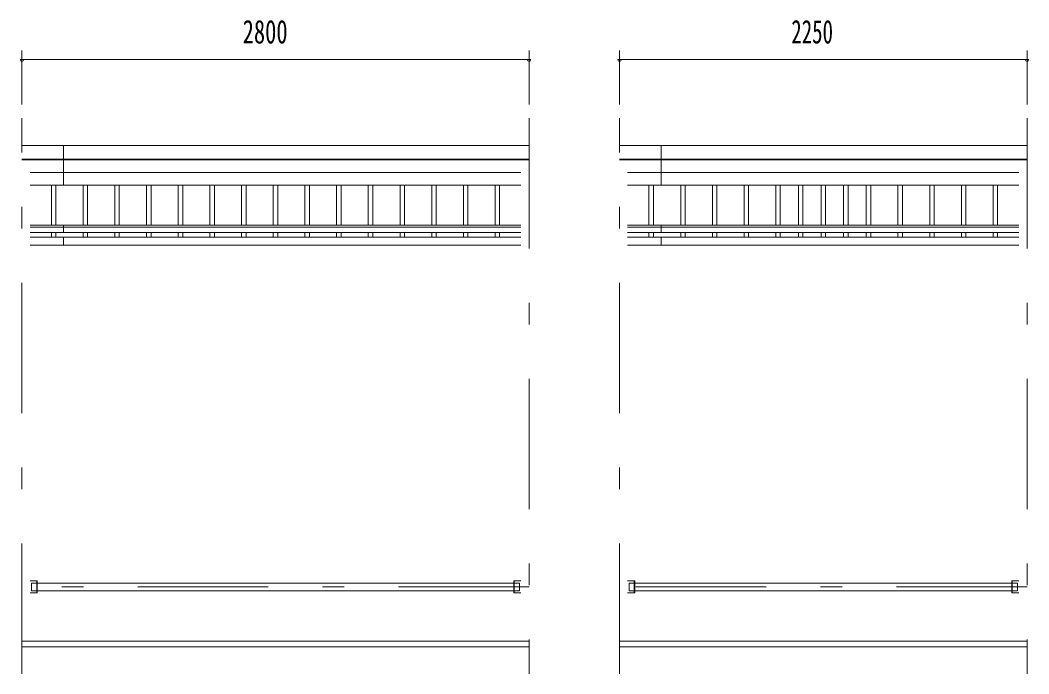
# Model space of a CAD drawing. Units: millimetres, scale not verified. Extents: x -25340 to 25344, y -10500 to 10500.
# Drawn here: x -16493 to -10923, y 1645 to 5257 of the extents above; entities that cross this region are included whole.
import ezdxf
from ezdxf.enums import TextEntityAlignment as Align

# ---------------------------------------------------------------- set-up
doc = ezdxf.new("R2010")
doc.units = ezdxf.units.MM
doc.header["$LTSCALE"] = 60
doc.linetypes.add('USER3', pattern=[24, 12, -5, 2, -5])
for name, color, linetype, lineweight in [('0-2_1-05BOLD', 7, 'Continuous', 18), ('0-3_1-25CENTER', 3, 'USER3', 18), ('0-4_1-45THIN', 4, 'Continuous', 18), ('0-5_1-55DIM', 3, 'Continuous', 18)]:
    doc.layers.add(name, color=color, linetype=linetype, lineweight=lineweight)
doc.styles.add('ＭＳ ゴシック', font='')
doc.styles.get('ＭＳ ゴシック').set_extended_font_data('MS Gothic')

msp = doc.modelspace()

# ---------------------------------------------------------------- linework, layer by layer
at = {"layer": '0-2_1-05BOLD'}
for p, q in [((-13682.77, 4563.67), (-16482.78, 4563.67)), ((-16252.78, 4563.67), (-16252.78, 4345.48)), ((-13182.78, 4563.67), (-10932.77, 4563.67)), ((-12952.78, 4563.67), (-12952.78, 4345.48)), ((-16482.78, 4488.53), (-13682.77, 4488.53)), ((-13682.77, 4484.45), (-16482.78, 4484.45)), ((-10932.77, 4488.53), (-13182.78, 4488.53)), ((-13182.78, 4484.45), (-10932.77, 4484.45)), ((-16438.23, 4414.97), (-13727.33, 4414.97)), ((-10977.33, 4414.97), (-13138.23, 4414.97)), ((-13727.33, 4345.48), (-16438.23, 4345.48)), ((-13138.23, 4345.48), (-10977.33, 4345.48)), ((-16438.23, 4123.85), (-13727.33, 4123.85)), ((-16252.78, 4123.85), (-16252.78, 4083.82)), ((-10977.33, 4123.85), (-13138.23, 4123.85)), ((-12952.78, 4083.82), (-12952.78, 4123.85)), ((-13727.33, 4113.43), (-16438.23, 4113.43)), ((-16438.23, 4083.82), (-13727.33, 4083.82)), ((-13138.23, 4113.43), (-10977.33, 4113.43)), ((-10977.33, 4083.82), (-13138.23, 4083.82)), ((-13727.33, 4057.49), (-16438.23, 4057.49)), ((-16438.23, 4012.49), (-13727.33, 4012.49)), ((-16252.78, 4057.49), (-16252.78, 4012.49)), ((-13138.23, 4057.49), (-10977.33, 4057.49)), ((-10977.33, 4012.49), (-13138.23, 4012.49)), ((-12952.78, 4012.49), (-12952.78, 4057.49)), ((-16401.43, 2091.67), (-16401.43, 2157.67)), ((-13767.33, 2146.02), (-16398.23, 2146.02)), ((-13764.13, 2157.67), (-13764.13, 2091.67)), ((-13098.23, 2157.67), (-13138.23, 2157.67)), ((-13101.43, 2091.67), (-13101.43, 2157.67)), ((-13098.23, 2146.02), (-11017.33, 2146.02)), ((-11014.13, 2157.67), (-11014.13, 2091.67)), ((-16430.28, 2103.32), (-16401.43, 2103.32)), ((-16398.23, 2103.32), (-13767.33, 2103.32)), ((-13101.43, 2103.32), (-13130.28, 2103.32)), ((-11017.33, 2103.32), (-13098.23, 2103.32)), ((-11017.33, 2091.67), (-10977.33, 2091.67)), ((-16482.78, 1824.67), (-13682.77, 1824.67)), ((-13682.77, 1794.67), (-16482.78, 1794.67)), ((-13182.78, 1824.67), (-10932.77, 1824.67)), ((-10932.77, 1794.67), (-13182.78, 1794.67))]:
    msp.add_line(p, q, dxfattribs=at)
for points in [[(-16438.23, 2157.67), (-16398.23, 2157.67), (-16398.23, 2091.67), (-16438.23, 2091.67)], [(-16401.43, 2146.02), (-16430.28, 2146.02), (-16430.28, 2103.32)], [(-13727.33, 2091.67), (-13767.32, 2091.67), (-13767.32, 2157.67), (-13727.33, 2157.67)], [(-13764.13, 2103.32), (-13735.28, 2103.32), (-13735.28, 2146.02), (-13764.13, 2146.02)], [(-13098.23, 2157.67), (-13098.23, 2091.67), (-13138.23, 2091.67)], [(-13130.28, 2103.32), (-13130.28, 2146.02), (-13101.43, 2146.02)], [(-11017.33, 2091.67), (-11017.33, 2157.67), (-10977.33, 2157.67)], [(-11014.13, 2146.02), (-10985.28, 2146.02), (-10985.28, 2103.32), (-11014.13, 2103.32)]]:
    msp.add_lwpolyline(points, dxfattribs=at)
at = {"layer": '0-3_1-25CENTER'}
for p, q in [((-16482.78, 1644.67), (-16482.78, 4714.67)), ((-13682.78, 4714.67), (-13682.78, 1644.67)), ((-13182.78, 1644.67), (-13182.78, 4714.67)), ((-10932.78, 4714.67), (-10932.78, 1644.67)), ((-13682.78, 2124.67), (-16482.78, 2124.67)), ((-10932.78, 2124.67), (-13182.78, 2124.67))]:
    msp.add_line(p, q, dxfattribs=at)
at = {"layer": '0-4_1-45THIN'}
for p, q in [((-16320.27, 4123.85), (-16320.27, 4345.48)), ((-16295.27, 4345.48), (-16295.27, 4123.85)), ((-16145.27, 4345.48), (-16145.27, 4123.85)), ((-16120.28, 4123.85), (-16120.28, 4345.48)), ((-15970.28, 4123.85), (-15970.28, 4345.48)), ((-15945.28, 4345.48), (-15945.28, 4123.85)), ((-15795.27, 4345.48), (-15795.27, 4123.85)), ((-15770.27, 4123.85), (-15770.27, 4345.48)), ((-15620.27, 4123.85), (-15620.27, 4345.48)), ((-15595.27, 4345.48), (-15595.27, 4123.85)), ((-15445.27, 4345.48), (-15445.27, 4123.85)), ((-15420.27, 4123.85), (-15420.27, 4345.48)), ((-15270.28, 4123.85), (-15270.28, 4345.48)), ((-15245.27, 4345.48), (-15245.27, 4123.85)), ((-15095.28, 4345.48), (-15095.28, 4123.85)), ((-15070.27, 4123.85), (-15070.27, 4345.48)), ((-14920.28, 4123.85), (-14920.28, 4345.48)), ((-14895.28, 4345.48), (-14895.28, 4123.85)), ((-14745.28, 4345.48), (-14745.28, 4123.85)), ((-14720.28, 4123.85), (-14720.28, 4345.48)), ((-14570.28, 4123.85), (-14570.28, 4345.48)), ((-14545.28, 4345.48), (-14545.28, 4123.85)), ((-14395.28, 4345.48), (-14395.28, 4123.85)), ((-14370.27, 4123.85), (-14370.27, 4345.48)), ((-14220.28, 4123.85), (-14220.28, 4345.48)), ((-14195.27, 4345.48), (-14195.27, 4123.85)), ((-14045.28, 4345.48), (-14045.28, 4123.85)), ((-14020.27, 4123.85), (-14020.27, 4345.48)), ((-13870.27, 4123.85), (-13870.27, 4345.48)), ((-13845.27, 4345.48), (-13845.27, 4123.85)), ((-13020.27, 4345.48), (-13020.27, 4123.85)), ((-12995.27, 4123.85), (-12995.27, 4345.48)), ((-12845.27, 4123.85), (-12845.27, 4345.48)), ((-12820.27, 4345.48), (-12820.27, 4123.85)), ((-12670.27, 4345.48), (-12670.27, 4123.85)), ((-12645.27, 4123.85), (-12645.27, 4345.48)), ((-12495.28, 4123.85), (-12495.28, 4345.48)), ((-12470.27, 4345.48), (-12470.27, 4123.85)), ((-12320.27, 4345.48), (-12320.27, 4123.85)), ((-12295.27, 4123.85), (-12295.27, 4345.48)), ((-12195.28, 4123.85), (-12195.28, 4345.48)), ((-12170.27, 4345.48), (-12170.27, 4123.85)), ((-12070.28, 4345.48), (-12070.28, 4123.85)), ((-12045.28, 4123.85), (-12045.28, 4345.48)), ((-11945.28, 4123.85), (-11945.28, 4345.48)), ((-11920.28, 4345.48), (-11920.28, 4123.85)), ((-11820.28, 4345.48), (-11820.28, 4123.85)), ((-11795.28, 4123.85), (-11795.28, 4345.48)), ((-11645.28, 4123.85), (-11645.28, 4345.48)), ((-11620.27, 4345.48), (-11620.27, 4123.85)), ((-11470.28, 4345.48), (-11470.28, 4123.85)), ((-11445.27, 4123.85), (-11445.27, 4345.48)), ((-11295.28, 4123.85), (-11295.28, 4345.48)), ((-11270.28, 4345.48), (-11270.28, 4123.85)), ((-11120.28, 4345.48), (-11120.28, 4123.85)), ((-11095.27, 4123.85), (-11095.27, 4345.48)), ((-16320.27, 4057.49), (-16320.27, 4083.82)), ((-16295.27, 4083.82), (-16295.27, 4057.49)), ((-16145.27, 4083.82), (-16145.27, 4057.49)), ((-16120.28, 4057.49), (-16120.28, 4083.82)), ((-15970.28, 4057.49), (-15970.28, 4083.82)), ((-15945.28, 4083.82), (-15945.28, 4057.49)), ((-15795.27, 4083.82), (-15795.27, 4057.49)), ((-15770.27, 4057.49), (-15770.27, 4083.82)), ((-15620.27, 4057.49), (-15620.27, 4083.82)), ((-15595.27, 4083.82), (-15595.27, 4057.49)), ((-15445.27, 4083.82), (-15445.27, 4057.49)), ((-15420.27, 4057.49), (-15420.27, 4083.82)), ((-15270.28, 4057.49), (-15270.28, 4083.82)), ((-15245.27, 4083.82), (-15245.27, 4057.49)), ((-15095.28, 4083.82), (-15095.28, 4057.49)), ((-15070.27, 4057.49), (-15070.27, 4083.82)), ((-14920.28, 4057.49), (-14920.28, 4083.82)), ((-14895.28, 4083.82), (-14895.28, 4057.49)), ((-14745.28, 4083.82), (-14745.28, 4057.49)), ((-14720.28, 4057.49), (-14720.28, 4083.82)), ((-14570.28, 4057.49), (-14570.28, 4083.82)), ((-14545.28, 4083.82), (-14545.28, 4057.49)), ((-14395.28, 4083.82), (-14395.28, 4057.49)), ((-14370.27, 4057.49), (-14370.27, 4083.82)), ((-14220.28, 4057.49), (-14220.28, 4083.82)), ((-14195.27, 4083.82), (-14195.27, 4057.49)), ((-14045.28, 4083.82), (-14045.28, 4057.49)), ((-14020.27, 4057.49), (-14020.27, 4083.82)), ((-13870.27, 4057.49), (-13870.27, 4083.82)), ((-13845.27, 4083.82), (-13845.27, 4057.49)), ((-13020.27, 4083.82), (-13020.27, 4057.49)), ((-12995.27, 4057.49), (-12995.27, 4083.82)), ((-12845.27, 4057.49), (-12845.27, 4083.82)), ((-12820.27, 4083.82), (-12820.27, 4057.49)), ((-12670.27, 4083.82), (-12670.27, 4057.49)), ((-12645.27, 4057.49), (-12645.27, 4083.82)), ((-12495.28, 4057.49), (-12495.28, 4083.82)), ((-12470.27, 4083.82), (-12470.27, 4057.49)), ((-12320.27, 4083.82), (-12320.27, 4057.49)), ((-12295.27, 4057.49), (-12295.27, 4083.82)), ((-12195.28, 4057.49), (-12195.28, 4083.82)), ((-12170.27, 4083.82), (-12170.27, 4057.49)), ((-12070.28, 4083.82), (-12070.28, 4057.49)), ((-12045.28, 4057.49), (-12045.28, 4083.82)), ((-11945.28, 4057.49), (-11945.28, 4083.82)), ((-11920.28, 4083.82), (-11920.28, 4057.49)), ((-11820.28, 4083.82), (-11820.28, 4057.49)), ((-11795.28, 4057.49), (-11795.28, 4083.82)), ((-11645.28, 4057.49), (-11645.28, 4083.82)), ((-11620.27, 4083.82), (-11620.27, 4057.49)), ((-11470.28, 4083.82), (-11470.28, 4057.49)), ((-11445.27, 4057.49), (-11445.27, 4083.82)), ((-11295.28, 4057.49), (-11295.28, 4083.82)), ((-11270.28, 4083.82), (-11270.28, 4057.49)), ((-11120.28, 4083.82), (-11120.28, 4057.49)), ((-11095.27, 4057.49), (-11095.27, 4083.82))]:
    msp.add_line(p, q, dxfattribs=at)
at = {"layer": '0-5_1-55DIM'}
for p, q in [((-16482.78, 4789.67), (-16482.78, 5088.67)), ((-13682.78, 5088.67), (-13682.78, 4789.67)), ((-13182.78, 4789.67), (-13182.78, 5088.67)), ((-10932.78, 5088.67), (-10932.78, 4789.67)), ((-16472.78, 5038.67), (-16492.78, 5038.67)), ((-16482.78, 5038.67), (-13682.78, 5038.67)), ((-16482.78, 5038.67), (-13682.78, 5038.67)), ((-13672.78, 5038.67), (-13692.78, 5038.67)), ((-13172.78, 5038.67), (-13192.78, 5038.67)), ((-13182.78, 5038.67), (-10932.78, 5038.67)), ((-13182.78, 5038.67), (-10932.78, 5038.67)), ((-10922.78, 5038.67), (-10942.78, 5038.67))]:
    msp.add_line(p, q, dxfattribs=at)
for centre in [(-16482.78, 5038.67), (-13682.78, 5038.67), (-13182.78, 5038.67), (-10932.78, 5038.67)]:
    msp.add_arc(centre, 10, 180, 0, dxfattribs=at)

# ---------------------------------------------------------------- texts
at = {"layer": '0-5_1-55DIM', "color": 7, "style": 'ＭＳ ゴシック'}
for s, width, p in [('2800', 0.7, (-15264.05, 5088.67)), ('2250', 0.65, (-12234.46, 5088.67))]:
    msp.add_text(s, height=130.2, dxfattribs=dict(at, width=width)).set_placement(p, align=Align.BOTTOM_LEFT)

doc.saveas('drawing.dxf')
